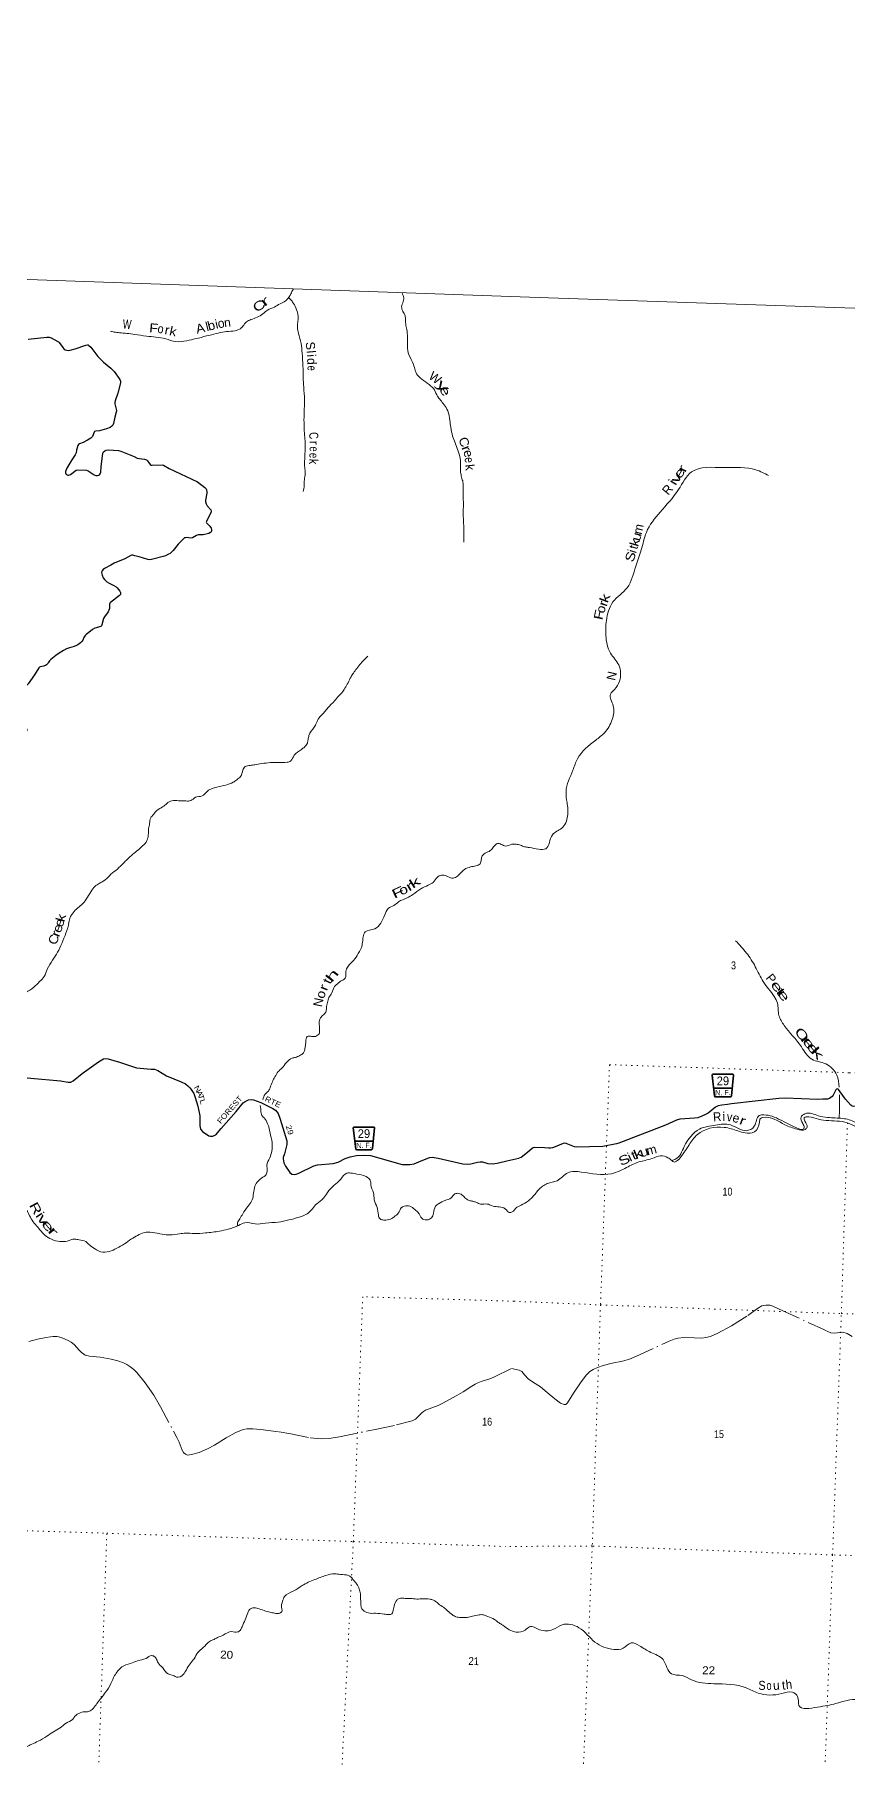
# Model space of a CAD drawing. Header units: feet. Extents: x -932108 to -739700, y 12311 to 202656.
# Drawn here: x -781886 to -763890, y 164492 to 202656 of the extents above; entities that cross this region are included whole.
import ezdxf
from ezdxf.enums import TextEntityAlignment as Align

# ---------------------------------------------------------------- set-up
doc = ezdxf.new("R2010")
doc.units = ezdxf.units.FT
doc.header["$LTSCALE"] = 80
doc.linetypes.add('DOT_DASHED', pattern=[7.7, 5, -1.2, 0.3, -1.2])
doc.linetypes.add('DOTTED', pattern=[1.5, 0.3, -1.2])
for name, color, linetype, lineweight in [('29', 7, 'Continuous', 25), ('30', 7, 'Continuous', 35), ('39', 7, 'Continuous', 13), ('4', 7, 'Continuous', 13), ('44', 7, 'DOT_DASHED', 13), ('7', 7, 'DOTTED', 13)]:
    doc.layers.add(name, color=color, linetype=linetype, lineweight=lineweight)
doc.layers.add('41', color=7, linetype='Continuous')

msp = doc.modelspace()

# ---------------------------------------------------------------- linework, layer by layer
at = {"layer": '29'}
msp.add_line((-780201.43, 190492.74), (-780129.57, 190458.73), dxfattribs=at)
for points in [[(-782023.39, 195910.9), (-781613.74, 195956.87), (-781563.86, 195957.69), (-781516.59, 195941.75), (-781368.72, 195861.83), (-781357.92, 195853.19), (-781338.43, 195834.13), (-781260.8, 195726.78), (-781239.19, 195697.65), (-781228.39, 195686.85), (-781204.65, 195673.89), (-781169.07, 195666.89), (-781139.88, 195663.09), (-781096.71, 195665.25), (-780985.25, 195695.21), (-780748.94, 195777.38), (-780714.6, 195784.06), (-780695.17, 195781.9), (-780684.37, 195773.26), (-780642.5, 195732.88), (-780480.69, 195529.92), (-780359.94, 195398.75), (-780197.03, 195267.81), (-780125.25, 195196.48), (-779995.15, 195017.13), (-779983.85, 194982.63), (-779983.85, 194941.58), (-780044.22, 194716.92), (-780098.27, 194548.42), (-780106.9, 194511.7), (-780104.55, 194481.24), (-780072.87, 194331.78), (-780075.61, 194291.36), (-780109.38, 194183.17), (-780136.06, 194045.09), (-780149.01, 194010.53), (-780172.25, 193981.63), (-780211.61, 193958.69), (-780294.93, 193928.72), (-780445.3, 193884.99), (-780524.64, 193874.44), (-780554.87, 193863.64), (-780567.2, 193850.06), (-780605.31, 193757.58), (-780616.4, 193740.5), (-780642.3, 193721.06), (-780715.34, 193672.11), (-780810.56, 193625.73)], [(-780810.56, 193625.73), (-780890.57, 193595.76), (-780912.11, 193576.27), (-780927.27, 193554.72), (-780955.51, 193453.98), (-780966.12, 193392.7), (-780983.94, 193353.08), (-781060.96, 193242.21), (-781173.22, 193058.76), (-781202.52, 192977.94), (-781200.36, 192949.86), (-781192.67, 192933.46), (-781174.45, 192915.3), (-781146.39, 192902.34), (-781122.64, 192902.34), (-781091.12, 192915.19), (-780960.73, 193012.51), (-780926.06, 193020.37), (-780734.06, 193008.19), (-780696.4, 192994.72), (-780567.74, 192907.25), (-780531.13, 192893.69), (-780492.27, 192893.69), (-780465.29, 192898.02), (-780449.09, 192908.82), (-780432.16, 192933.59), (-780421.03, 192967.14), (-780407.67, 193082.7), (-780372.37, 193389.49), (-780356.27, 193414.31), (-780332.52, 193435.91), (-780297.98, 193451.03), (-780251, 193458.47), (-780028.76, 193447.15), (-779972, 193431.59), (-779679.23, 193316.39), (-779610.41, 193280.37), (-779568.96, 193267.72), (-779450.65, 193252.29), (-779407.75, 193236.94), (-779383.73, 193217.73), (-779325.68, 193139.42), (-779301.7, 193124.84), (-779280.11, 193122.68), (-779061.37, 193126.33), (-779031.85, 193118.36), (-778902.23, 193047.59), (-778281.02, 192749.3), (-778115.43, 192627.98), (-778089.53, 192597.74), (-778077.77, 192576.63), (-778070.1, 192530.77), (-778072.26, 192498.37), (-778102.48, 192347.16), (-778101.25, 192311.38), (-778087.37, 192265.07), (-778060.89, 192223.61), (-777982.65, 192130.25), (-777971.87, 192103.05), (-777974.03, 192079.29), (-778011.77, 192013.37), (-778081.97, 191874.07), (-778084.13, 191858.94), (-778079.27, 191844.05), (-778002, 191774.75), (-777976.19, 191729.33), (-777967.56, 191694.77), (-777967.56, 191658.04), (-777981.99, 191633.78), (-777989.14, 191627.8), (-778023.69, 191612.68), (-778152.74, 191582.89), (-778266.56, 191575.96), (-778300, 191565.05), (-778391.77, 191513.31), (-778422.93, 191506.15), (-778516.98, 191517.63), (-778544.94, 191515.27), (-778566.63, 191511.15), (-778579.58, 191500.35), (-778703.63, 191371.79), (-778819.21, 191230.32), (-778855.77, 191194.01), (-778883.98, 191169.84), (-778916.36, 191148.24), (-778989.76, 191115.83), (-779038.35, 191101.57), (-779299.55, 191033.75), (-779340.57, 191029.43), (-779374.38, 191033.59), (-779572.6, 191089.95), (-779662.23, 191115.84), (-779711.88, 191126.64), (-779731.31, 191126.64), (-779755.93, 191119.66), (-779887.31, 191051.1), (-780122.39, 190950.86), (-780199.16, 190907.61)], [(-780199.16, 190907.61), (-780339.02, 190835.01), (-780367.12, 190812.99), (-780392.99, 190774.52), (-780401.63, 190744.28), (-780390.58, 190687.87), (-780369.25, 190629.79), (-780339.02, 190588.74), (-780284.62, 190539.3), (-780235.4, 190508.82), (-780201.43, 190492.74)], [(-780129.57, 190458.73), (-780081.05, 190426.73), (-780055.14, 190405.13), (-779994.45, 190334.96), (-779979.58, 190303.6), (-779979.58, 190279.83), (-779981.74, 190260.39), (-780004.86, 190233.3), (-780135.7, 190130.69), (-780206.26, 190083.25), (-780221.37, 190065.97), (-780225.62, 190046.39), (-780227.85, 189947.16), (-780241.58, 189908.94), (-780256.99, 189878.03), (-780339.03, 189765.7), (-780355.75, 189727.56), (-780393, 189586.4), (-780403.79, 189566.96), (-780417.42, 189553.99), (-780550.59, 189512.95), (-780598.87, 189487.53), (-780681.67, 189420.88)], [(-780681.67, 189420.88), (-780742.72, 189376.86), (-780765.39, 189350.94), (-780793.46, 189309.89), (-780817.21, 189251.56), (-780837.71, 189221.32), (-780866.61, 189188.49), (-780924.06, 189147.88), (-780957.53, 189128.43), (-781010.52, 189108.45), (-781112.96, 189080.91), (-781175.35, 189055.31), (-781244.65, 189020.42), (-781337.9, 188962.03), (-781413.34, 188907.16)], [(-781413.34, 188907.16), (-781523.14, 188821.68), (-781553.36, 188789.28), (-781580.35, 188746.07), (-781594.38, 188730.95), (-781619.21, 188705.03), (-781645.11, 188689.91), (-781687.58, 188670.43), (-781757.37, 188655.34), (-781772.48, 188648.86), (-781789.45, 188634.66), (-781888.49, 188478.68), (-782027.3, 188284.32), (-782123.29, 188190.9), (-782147.33, 188153.23), (-782164.31, 188098.01), (-782188.05, 187959.75), (-782190.21, 187918.71), (-782180.91, 187886.4), (-782134.16, 187714.29), (-782122.22, 187646.52), (-782115.74, 187452.1), (-782107.37, 187404.9), (-782045.31, 187245.67)], [(-782622.13, 179611.58), (-781310.94, 179492.53), (-781139.49, 179462.65), (-781081.38, 179464.89), (-781031.55, 179492.9), (-780828.39, 179654.46), (-780468.16, 179911.59), (-780362.31, 179976.79), (-780314.82, 179985.43), (-780256.4, 179982.78), (-780002.78, 179908.09), (-779627.12, 179778.23), (-779301.07, 179754.55), (-779233.25, 179747.8), (-779158.06, 179720.53), (-778964.51, 179602.31), (-778639.02, 179472.56), (-778542.42, 179423.77), (-778489.73, 179381.7), (-778450.07, 179340.53), (-778418.49, 179301.77), (-778389.15, 179259.59), (-778362.36, 179211.04), (-778328.93, 179125.26), (-778268.25, 178935.55), (-778228.17, 178716.68), (-778229.72, 178494.55), (-778212.12, 178421.42), (-778168.88, 178369.89), (-778030.78, 178278.84), (-778000.56, 178270.2), (-777936.5, 178268.06), (-777905.57, 178283.16), (-777875.35, 178300.45), (-777756.74, 178434.68), (-777425.3, 178815.13), (-777266.56, 179004.68), (-777221.27, 179032.77), (-777145.66, 179073.81), (-777089.53, 179082.45), (-777039.02, 179071.17), (-776875.1, 179010.25), (-776608.12, 178883.71), (-776553.33, 178840.61), (-776495.86, 178767.05), (-776447.35, 178646), (-776297.25, 178166.51), (-776299.15, 178081.29), (-776352.17, 177875.33), (-776379.28, 177799.27), (-776378.95, 177766.36), (-776366.33, 177678.3), (-776327.76, 177604.07), (-776235.56, 177462.08), (-776189.31, 177427.71), (-776133.18, 177423.39), (-776094.32, 177427.71), (-776033.52, 177447.6), (-775701.41, 177609.17), (-775620.21, 177632.45), (-775277.72, 177664.13), (-775166.03, 177695.58), (-775008.16, 177772.93), (-774898.33, 177812.23), (-774758.52, 177838.53), (-774613.37, 177851.11), (-774451.55, 177837.66), (-773747.68, 177643.74), (-773674.28, 177639.42), (-773577.22, 177638.85), (-773479.98, 177656.7), (-773382.09, 177696.73), (-773141.09, 177794.72), (-773074.12, 177803.59), (-772949.06, 177780.66), (-772407.05, 177652.37), (-772312.59, 177649.87)], [(-764436.75, 179085.98), (-764545.43, 179081.19), (-765271.03, 179109.49), (-765410.12, 179103.25), (-766454.37, 178981.06), (-766544.89, 178968.89)], [(-763932.99, 179090.39), (-763957.85, 179118.15), (-764088.23, 179300.46), (-764099.85, 179308.23), (-764120.36, 179312.55), (-764134.4, 179306.07), (-764146.81, 179290.35), (-764211.03, 179172.38), (-764229.39, 179144.05), (-764258.52, 179122.45), (-764289.83, 179105.17), (-764336.29, 179090.41), (-764436.75, 179085.98)], [(-760627.23, 178917.96), (-761819.03, 179096.53), (-761883.73, 179114.88), (-762132.06, 179204.54), (-762215.25, 179227.68), (-762713.99, 179323.89), (-762751.65, 179325.52), (-762792.67, 179321.2), (-763049.57, 179265.03), (-763126.27, 179245.23), (-763185.58, 179221.82), (-763591.31, 178972.2), (-763660.53, 178943.15), (-763708.02, 178930.19), (-763759.83, 178925.87), (-763783.58, 178930.19), (-763797.24, 178938.86), (-763820.28, 178956.11), (-763932.99, 179090.39)], [(-767274.24, 178665.52), (-767604.27, 178644.22), (-767673.85, 178625.59), (-767917.95, 178512.33), (-768954.05, 178113.61), (-769003.7, 178098.48), (-769079.26, 178081.2), (-769233.61, 178050.96), (-769305.25, 178043.13), (-769899.61, 178022.88), (-769934.2, 178029.53), (-770120.9, 178109.29), (-770144.32, 178110.37), (-770184.58, 178104.97), (-770359.9, 178029.33), (-770422.06, 178009.91), (-770464.16, 178001.28), (-770508.41, 178001.27), (-770593.58, 178006.9), (-770828.19, 178016.52), (-770850.59, 178007.76), (-770871.1, 177996.95), (-770966.09, 177916.95), (-771082.67, 177819.81), (-771116.13, 177798.21), (-771164.88, 177782.9)], [(-766544.89, 178968.89), (-766670.21, 178952.05), (-766749.85, 178936.67), (-766810.29, 178906.58), (-766977.35, 178775.94), (-767034.82, 178746.57), (-767112.54, 178712), (-767203.21, 178677.44), (-767274.24, 178665.52)], [(-772312.59, 177649.87), (-772225.71, 177656.69), (-772078.91, 177695.58), (-772023.32, 177703.8), (-771970.96, 177699.9), (-771854.62, 177660.7), (-771750.76, 177656.69), (-771643.36, 177673.86), (-771428.46, 177724.9), (-771164.88, 177782.9)]]:
    msp.add_lwpolyline(points, dxfattribs=at)
at = {"layer": '30'}
for p, q in [((-766847.09, 179327.24), (-766442.02, 179327.24)), ((-774792.28, 178159.35), (-774387.21, 178159.35))]:
    msp.add_line(p, q, dxfattribs=at)
for points in [[(-766801.24, 179136.69), (-766820.22, 179138.8), (-766831.46, 179158.49), (-766886.99, 179619.15), (-766881.37, 179630.4), (-766867.31, 179638.84), (-766425.91, 179637.43), (-766418.88, 179633.21), (-766411.85, 179617.74), (-766458.95, 179164.12), (-766468.09, 179145.13), (-766478.62, 179135.98)], [(-774746.43, 177968.8), (-774765.41, 177970.91), (-774776.65, 177990.6), (-774832.18, 178451.26), (-774826.56, 178462.51), (-774812.5, 178470.95), (-774371.1, 178469.54), (-774364.07, 178465.32), (-774357.04, 178449.85), (-774404.14, 177996.23), (-774413.28, 177977.24), (-774423.81, 177968.09)]]:
    msp.add_lwpolyline(points, close=True, dxfattribs=at)
at = {"layer": '39'}
for points in [[(-780203.13, 196088.32), (-780124.99, 196069.49), (-780004.34, 196053.32), (-779841.18, 196039.78), (-779668.21, 196017.81), (-779409.03, 195976.75), (-779203.64, 195957.76), (-778980.78, 195917.9), (-778762.64, 195857.92), (-778515.59, 195876.09), (-778314.06, 195922.13), (-778077.75, 195981.21), (-777863.83, 196034.95), (-777682.75, 196073.56), (-777492.27, 196091.57), (-777349.59, 196129.43), (-777272.53, 196197.86), (-777196.6, 196292.69), (-777093.87, 196344.04), (-776958.85, 196394.32), (-776831.08, 196469.18), (-776725.15, 196554.91), (-776575.46, 196620.93), (-776449.71, 196695.85), (-776332.44, 196758.89), (-776256.99, 196839.54), (-776209.99, 196915.06), (-776163.69, 197010.31), (-776152.79, 197021.89)], [(-772384.67, 191417.11), (-772382.32, 191605.67), (-772388.55, 191839.13), (-772396.02, 192036.12), (-772392.44, 192261.14), (-772396.28, 192445.84), (-772396.5, 192618.25), (-772402.33, 192744.2), (-772432.85, 192856.76), (-772453.36, 192966.97), (-772457.96, 193129.39), (-772461.29, 193269.45), (-772517.73, 193451.84), (-772576.87, 193614.04), (-772630.37, 193763.88), (-772672.14, 193962.01), (-772691.41, 194108.69), (-772738.54, 194327.28), (-772820.91, 194459.82), (-772898.32, 194559.75), (-772966.05, 194647.19), (-773032.01, 194787.3), (-773151.17, 194906.87), (-773312.71, 195027.85), (-773429.92, 195145.33), (-773461.75, 195219.4), (-773495.69, 195350.34), (-773597.51, 195564.66), (-773629.46, 195754.36), (-773632.18, 195912.65), (-773640.26, 196091.41), (-773664.46, 196211.88), (-773675.73, 196356.26), (-773690.66, 196452.09), (-773743.93, 196549.19), (-773756.36, 196659.13), (-773716.06, 196775.43), (-773726.62, 196881.25), (-773746.42, 196933.16), (-773747.26, 196937.92)], [(-775936.08, 192539.07), (-775917.63, 192666.24), (-775913.17, 192797.93), (-775894.38, 192935.23), (-775904.04, 193067.39), (-775907.51, 193203.4), (-775895.86, 193428.15), (-775896.17, 193657.36), (-775910.45, 193832.26), (-775920.58, 194069.91), (-775917.06, 194292.9), (-775909.54, 194574.58), (-775926.57, 194846.94), (-775939.33, 195066.42), (-775943.06, 195313.99), (-775961.7, 195598.57), (-775984.62, 195816.36), (-776041.71, 196039.34), (-776063.4, 196173.92), (-776047.17, 196414.75), (-776103.33, 196605.24), (-776171.71, 196733.27), (-776220.23, 196791.67), (-776263.08, 196830.87)], [(-765635.9, 192890.6), (-765915.97, 193018.83), (-766620.55, 193067.72), (-767344.32, 192971.89), (-767628.34, 192584.06), (-768039.47, 192081.55), (-768341.72, 191633.78), (-768456.29, 191244.06), (-768577.93, 190882.85), (-768766.08, 190408.88), (-769083.9, 190092.9), (-769227.46, 189681.98), (-769239.13, 189349.23), (-769133.8, 188957.88), (-768955.2, 188699.23), (-768937.56, 188339.21), (-769046.79, 188159.29), (-769135.26, 188053.35), (-769075.72, 187794.84), (-769096.4, 187492.7), (-769270.13, 187199.94), (-769463.58, 187035.08), (-769867.5, 186623.18), (-769969.2, 186370.31), (-770121.07, 185895.07), (-770099.18, 185656.05), (-770085.75, 185348.67), (-770216.02, 185086.7), (-770423.01, 184938.47), (-770571.1, 184628.67), (-770727.85, 184621.66), (-770927.48, 184657.9)], [(-774510.37, 188891.52), (-774577.27, 188824.78), (-774663.15, 188734.34), (-774753.83, 188621.74), (-774826, 188518.66), (-774879.18, 188439.3), (-774946.4, 188303.61), (-775015.15, 188182.17), (-775083.08, 188085.04), (-775179.39, 187984.79), (-775267.91, 187876.18), (-775351.43, 187795.79), (-775502.88, 187618.28), (-775586.81, 187525.74), (-775645.06, 187416.12), (-775696.71, 187322.5), (-775809.96, 187139.66), (-775829.4, 187042.95), (-775846.06, 186968.46), (-775911.63, 186881.39), (-775976.03, 186828.77), (-776137.94, 186700.28), (-776214.83, 186577.08), (-776292.67, 186545.18), (-776506.89, 186542.16), (-776660.57, 186537.12), (-776861.28, 186515.39), (-777007.51, 186491.85), (-777115.14, 186475.15), (-777225.12, 186448.37), (-777272.12, 186372.86), (-777325.41, 186230.62), (-777410.68, 186158.41), (-777489.34, 186102.2), (-777653.02, 186040.71), (-777848.5, 185994.46), (-777954.58, 185963.51), (-778057.53, 185906.08), (-778178.32, 185798.53), (-778324.76, 185768.92), (-778426.24, 185695.21), (-778539.57, 185688.84), (-778698.96, 185694.13), (-778844.44, 185692.88), (-778959.63, 185631.8), (-779049, 185557.69), (-779174.82, 185480.74), (-779250.54, 185391.98), (-779313.68, 185317.01), (-779338.18, 185190.04), (-779360.12, 185079.21), (-779367.01, 184935.43), (-779397.49, 184810.69), (-779492.34, 184694.17), (-779746.18, 184475.44), (-779917.39, 184310.75), (-780051.06, 184181.32), (-780194.39, 184064.39), (-780321.73, 183942.86), (-780451.65, 183864.02), (-780546.87, 183796.19), (-780637.68, 183679.54), (-780740.22, 183514.6), (-780845.5, 183388.29), (-780955.66, 183296.62), (-781054.47, 183182.26), (-781097.16, 183114.71), (-781123.2, 183002), (-781282.38, 182536.72), (-781373.84, 182340.99), (-781486.89, 182164.23), (-781602.78, 181963.22), (-781672.76, 181805.31), (-781773.66, 181688.99), (-781903.15, 181563.48), (-782074.67, 181449.51), (-782230.89, 181369.51), (-782544.12, 181246.05), (-782708.93, 181210.96), (-782950.54, 181174.36), (-783089.04, 181140.43), (-783117.77, 181127.18), (-783245.61, 181050.3), (-783363.19, 181037.98), (-783523.47, 181016.93), (-783687.01, 180959.49), (-783839.23, 180938.18), (-784074.95, 180956.15), (-784269.57, 180995.07), (-784283.9, 180995.79)], [(-770927.48, 184657.9), (-770955.24, 184660.09), (-771037.55, 184674.99), (-771131.35, 184708.53), (-771223.54, 184729.85), (-771320.53, 184729.01), (-771459.17, 184691.02), (-771554.92, 184726.66), (-771638.98, 184749.73), (-771722.43, 184671.37), (-771797.95, 184588.69), (-771910.98, 184531.6), (-771977.6, 184472.96), (-771996.7, 184386.38), (-772021.91, 184297.98), (-772114.28, 184254.39), (-772232.34, 184227.89), (-772367.56, 184171.53), (-772457.14, 184091.35), (-772544.76, 184009.07), (-772648.69, 183982.1), (-772772.28, 184030.83), (-772876.78, 184046.47), (-772969.36, 183996.81), (-773061.98, 183886.3), (-773169.1, 183824.95), (-773337.57, 183741.3), (-773511.38, 183619.3), (-773637.2, 183542.34), (-773828, 183455.38), (-773929.68, 183375.6), (-774057.18, 183308.84), (-774132.67, 183167.34), (-774221.64, 182985.73), (-774353.14, 182860.28), (-774567.67, 182788.31), (-774613.62, 182684.36), (-774619.64, 182625.74), (-774636.14, 182496.48), (-774721.28, 182308.65), (-774821.19, 182161.88), (-774953.25, 182020.23), (-774993.13, 181916.08), (-774994.96, 181802.56), (-775039.6, 181737.11), (-775082.79, 181714.2), (-775188.44, 181636.58), (-775244.77, 181583.69), (-775304.25, 181437.6), (-775368.28, 181336.28), (-775400.24, 181227.82), (-775424.53, 181106.93), (-775439.87, 181012.11), (-775492.23, 180957.06), (-775557.25, 180886.2), (-775585.37, 180771.52), (-775582.44, 180738.97), (-775578.28, 180623.22), (-775576.44, 180558.25), (-775641.46, 180487.4), (-775750.96, 180474.81), (-775849.96, 180474.04), (-775871.86, 180424.06), (-775886.13, 180300.81), (-775899.44, 180205.92), (-775935.02, 180109.75), (-776013.68, 180053.54), (-776110.09, 180010.09), (-776185.3, 179996.36), (-776307.7, 179901.04), (-776413.11, 179770.68), (-776490.38, 179696.17), (-776562.89, 179582.96), (-776621.21, 179471.32), (-776672.15, 179339.14), (-776708.33, 179267.97), (-776780.69, 179195.58), (-776834.47, 179072.11)], [(-766366.33, 182595.67), (-766125.68, 182322.74), (-765930.5, 182019.1), (-765756.39, 181689.95), (-765515.63, 181362.5), (-765442.19, 181212.54), (-765407.4, 180938.73), (-765291.95, 180720.67), (-764909.15, 180242.87), (-764678.57, 179970.3), (-764373.32, 179870.78), (-764127.78, 179621.91), (-764072.23, 179353.99)], [(-754647.44, 180424.95), (-754833.26, 180247.71), (-754962.61, 180127.05), (-755081.06, 180086.77), (-755363.83, 180021.96), (-755778.18, 179830.5), (-755941.33, 179781.69), (-756016.75, 179875.19), (-756041.64, 179970.96), (-756207.83, 180180.71), (-756275.9, 180253.76), (-756433.71, 180299.67), (-756669.77, 180243.31), (-756801.24, 180062.15), (-756941.9, 179849.01), (-757178.17, 179671.52), (-757248.71, 179673.98), (-757290.76, 179798.62), (-757322.44, 179930.97), (-757390.54, 179945.47), (-757507.97, 179876.89), (-757629.64, 179802.4), (-757665.92, 179688.58), (-757800.36, 179422.72), (-758032.57, 179303.64), (-758322.06, 179162.34), (-758738.53, 178795.29), (-758881.66, 178741.75), (-759303.94, 178862.1), (-759469.3, 178866.63), (-759635.32, 178772.15), (-759989.44, 178629.07), (-760089.62, 178592.19), (-760243.22, 178470.36), (-760505.27, 178305.89), (-760633.03, 178288.15), (-760942.39, 178385.79), (-761449.76, 178591.33), (-761530.13, 178658.75), (-761732.28, 178706.21), (-762323.1, 178833.89), (-762814.6, 178859.17), (-762982.24, 178739.85), (-763118.84, 178585.11), (-763283.44, 178437.42), (-763432.76, 178380.05), (-763676.25, 178457.22), (-763894.49, 178563.79), (-764364.84, 178616.6), (-764585.41, 178656.62), (-764806.13, 178692.61), (-764847.07, 178675.87), (-764833.64, 178598.67), (-764783.6, 178471.74), (-764823.88, 178416.61), (-765005.35, 178420.94), (-765274.32, 178519.2), (-765766.99, 178683.83), (-765818.22, 178661.39), (-765839.26, 178579.34), (-765951.71, 178365.21), (-766154.54, 178341), (-766314.29, 178383.96), (-766620.25, 178463.31), (-767211.04, 178304.28), (-767398.7, 178074.61), (-767569.13, 177818.09), (-767675.67, 177714.8), (-767736.84, 177696.75), (-767780.41, 177730.83)], [(-767779.36, 177730.01), (-767688.08, 177763.69), (-767504.99, 178035.93), (-767166.49, 178423.87), (-766810.17, 178514.38), (-766477.12, 178516.86), (-766128.44, 178389.57), (-765953.44, 178488.44), (-765842.3, 178722.81), (-765738.81, 178739.38), (-765361.63, 178619.17), (-764848.45, 178463.91), (-764879.75, 178549.81), (-764919.28, 178688.49), (-764831.87, 178764.18), (-764534.78, 178719.46), (-764330.26, 178682.02), (-763994.02, 178660.16), (-763722.46, 178577.97), (-763438.7, 178440.83), (-763295.5, 178496.4), (-762950.84, 178829.61), (-762804.63, 178913.33), (-762464.15, 178897.38), (-761624.12, 178740.79), (-761463.9, 178648.36), (-761144.39, 178498.93), (-760655.8, 178329.33), (-760540.14, 178347.49), (-760360.19, 178472.44), (-760225.86, 178562.64), (-760080.21, 178630.23), (-759906.47, 178694.4), (-759627.43, 178824.38), (-759422.56, 178912.11), (-759045.7, 178840.37), (-758823.11, 178800.27), (-758619.65, 178962.76), (-758350.66, 179209.78), (-757955.91, 179418.07), (-757818.29, 179544.5), (-757687.74, 179814.53), (-757635.02, 179879.32), (-757344.08, 180004.42), (-757286.33, 179982.21), (-757276.19, 179868.78), (-757226.08, 179743.86), (-757132.1, 179776.92), (-756976.05, 179910.78), (-756740.87, 180229.65), (-756547.67, 180329.9), (-756275.29, 180328.45), (-756152.63, 180200.99), (-755965.97, 179942.07), (-755916.33, 179861.58), (-755771.95, 179892.88), (-755570.55, 179996.88), (-755131.98, 180130.95), (-754978.55, 180190.2), (-754817.63, 180348.12), (-754731.14, 180397.59), (-754647.83, 180424.58)], [(-764066.38, 179186.26), (-764066.3, 178900.94), (-764074.39, 178669.46)], [(-776888.17, 178944.05), (-776873.74, 178814.43), (-776863.9, 178747.17), (-776803.75, 178674.18), (-776725.35, 178543.8), (-776671.48, 178345.27), (-776628.45, 178124.78), (-776634.77, 177938.39), (-776680.34, 177785.75), (-776740.31, 177625.48), (-776738.26, 177566.6), (-776755.24, 177423.15), (-776863.11, 177339.52)], [(-771201.25, 176698.77), (-771215.18, 176689.47), (-771267.68, 176630.37), (-771309.34, 176593.21), (-771380.51, 176579.35), (-771441.27, 176634.11), (-771500.36, 176678.66), (-771632.7, 176707.4), (-771767.27, 176730.12), (-771863.02, 176765.75), (-772014.55, 176764.7), (-772098.19, 176799.93), (-772164.09, 176822.4), (-772242.3, 176839.2), (-772315.99, 176870.04), (-772398.26, 176945.79), (-772499.37, 177001.89), (-772578.61, 176988.29), (-772666.37, 176901.97), (-772799.58, 176845.54), (-772941.48, 176771.15), (-773007.9, 176718.59), (-773057.64, 176562.04), (-773099.47, 176459.99), (-773204.02, 176414.78), (-773266.43, 176420.91), (-773350.45, 176504.83), (-773382.69, 176566.75), (-773468.93, 176644.66), (-773577.49, 176719.26), (-773700.78, 176717.27), (-773743.63, 176704.49), (-773816.07, 176593.32), (-773899.94, 176502.8), (-774005.31, 176433.28), (-774151.47, 176411.77), (-774237.48, 176436.94), (-774274.95, 176523.37), (-774303.69, 176688.62), (-774364.51, 176861.01), (-774383.5, 177015.79), (-774442.23, 177190.15), (-774447.76, 177265.38), (-774511.39, 177354.71), (-774650.91, 177410.05), (-774849.63, 177447.07), (-774972.71, 177451.16), (-775106.44, 177319.71), (-775250.53, 177180.49), (-775401.43, 177019.18), (-775490.57, 176892.33), (-775638.08, 176771.48), (-775734.73, 176661.1), (-775853.72, 176547.42), (-776029.92, 176474.16), (-776256.21, 176412.72), (-776492.11, 176365.79), (-776771.65, 176342.62), (-777004.5, 176326.02), (-777231.88, 176351.83), (-777367.24, 176291.42), (-777600.35, 176207.89), (-777791.65, 176165.56), (-778100.05, 176125.1), (-778350.93, 176113.15), (-778538.44, 176123.43), (-778676.39, 176105.71), (-778893.31, 176082.49), (-779056.4, 176098.05), (-779279.26, 176137.9), (-779455.07, 176135.63), (-779602.75, 176069.54), (-779740.68, 175992.99), (-779893.9, 175882.47), (-780066.81, 175786.8), (-780228.75, 175717.13), (-780422.85, 175711.41), (-780538.03, 175770), (-780668.24, 175861.54), (-780752.67, 175933.31), (-780898.79, 175972.64), (-780997.17, 175990.11), (-781162.25, 175946.91), (-781322.2, 175936), (-781512.43, 175984.91), (-781648.84, 176072.6), (-781812.49, 176250.44), (-781917.39, 176373.59), (-781995.65, 176508.03), (-782092.44, 176691.76), (-782182.81, 176826.6)], [(-771202.54, 176697.91), (-770884.77, 176894.25), (-770728.91, 177080.61), (-770536.44, 177217.23), (-770316.22, 177282.22), (-770082.11, 177455.75), (-769782.82, 177473.54), (-769114.1, 177438.03), (-768780.41, 177573.75), (-768509.7, 177697.54), (-768220.53, 177772.23), (-768026.65, 177834.09), (-767864.67, 177792.08), (-767780.05, 177730.57)], [(-776863.11, 177339.52), (-776957.13, 177247.31), (-777017.81, 177125.6), (-777043.41, 176966.22), (-777080.43, 176827.5), (-777167.2, 176710.71), (-777275.6, 176552.05), (-777344.14, 176436.69), (-777391.62, 176346.99), (-777395.01, 176306.54), (-777401.35, 176278.37)], [(-780503.06, 165712.63), (-780684.85, 165534.09), (-780806.45, 165521.91), (-780871.64, 165505.82), (-780999.82, 165418.8), (-781044.39, 165355.38), (-781182.45, 165274.78), (-781319.33, 165169.8), (-781465.67, 165083.38), (-781610.41, 164984.75), (-781803.98, 164875.57), (-781943.65, 164807.19), (-782019.47, 164775.23), (-782146.83, 164712.52), (-782263.69, 164661.64), (-782379.45, 164643.18), (-782576.29, 164676.08), (-782704.39, 164710.76), (-782722.35, 164717.44), (-782802.97, 164841.82), (-782881.21, 164917.43), (-783039.5, 164955.14), (-783215.41, 165009.66), (-783287.39, 165091.16), (-783298.76, 165172.67), (-783278.37, 165297.74), (-783269.84, 165370.48), (-783309.88, 165440.77), (-783459.38, 165559.32), (-783628.37, 165698.8), (-783733.59, 165753), (-783918.84, 165710.47), (-784118.12, 165611.62), (-784340.42, 165489.2), (-784421.34, 165485.8), (-784470.54, 165523.94), (-784506.68, 165590.05), (-784549.08, 165650.28), (-784636.92, 165740.41), (-784738.68, 165837.09), (-784780.77, 165966.27), (-784729.42, 166110.6), (-784660.9, 166284.79), (-784647.17, 166391.83), (-784674.35, 166484), (-784764.18, 166515.38), (-784873.93, 166435.87), (-784988.84, 166382.89), (-785185.38, 166365.08), (-785387.79, 166412.37), (-785569.68, 166469.12), (-785662.45, 166533.05), (-785824.29, 166704.75), (-785935.34, 166884.89), (-786057.31, 167041.07), (-786207.93, 167186.02), (-786334.14, 167336.25), (-786475.91, 167444.4), (-786522.14, 167510.84), (-786545.21, 167604.91), (-786558.12, 167700.67), (-786529.22, 167778.81), (-786501.2, 167830.61), (-786451.43, 167928.35), (-786391.33, 168092.67), (-786347.27, 168200.73), (-786296.98, 168373.49), (-786265.6, 168524.57), (-786233.88, 168685.78), (-786223.6, 168870.01), (-786207.03, 169001.3), (-786199.18, 169173.44), (-786227.64, 169346.79), (-786315.68, 169550.52), (-786374.34, 169726.9), (-786434.31, 169864.78), (-786526.14, 170015.9), (-786597.16, 170125.76), (-786625.53, 170242.31), (-786653.35, 170375.07), (-786706.96, 170462.04), (-786817.2, 170546.83), (-786945.85, 170565.3), (-787225.05, 170552.27), (-787424.08, 170520.34), (-787470.93, 170568.55), (-787515.23, 170691.72), (-787553.69, 170808.6), (-787666.17, 171065.88), (-787715.47, 171160.81), (-787804.84, 171384.86)], [(-771519.61, 167444.82), (-771223.4, 167287.86), (-771026.3, 167336.58), (-770928.95, 167407.88), (-770705.2, 167343.52), (-770412.45, 167347.41), (-770209.03, 167451.34), (-769833.9, 167387.74), (-769479.85, 167068.44), (-769057.73, 166906.28), (-768854.97, 166933.51), (-768679.34, 167050.53), (-768497.84, 166989.66), (-768244.74, 166841.49), (-767973.92, 166680.57), (-767785.14, 166367.06), (-767544.41, 166326.33), (-767341.87, 166232.42), (-766848.4, 166148.52), (-766135.3, 166054.92), (-765866.96, 165938.52), (-765346.6, 165930.41), (-765109.52, 165958.46), (-764995.8, 165863.62), (-764966.31, 165668.75), (-764552.04, 165628), (-764145.62, 165708.68), (-763656.42, 165790.5), (-763431.64, 165697.83), (-762992.01, 165631.97), (-762625.23, 165790.77), (-762290.23, 166136.43), (-762099.14, 166291.28), (-761831.79, 166261.73), (-761518.64, 166214.43), (-761405.07, 166345.74), (-761196.34, 166370.74), (-760849.18, 166257.64), (-760701.87, 166315.07), (-760568.92, 166538.58), (-760459.13, 166619.55), (-760056.91, 166752.87), (-759811.97, 167004.77), (-759382.6, 167337.03), (-758789.4, 167794.81), (-758147.09, 168329.62), (-758008.3, 168546.87), (-757903.74, 168593.69), (-757754.7, 168527.9), (-757697.91, 168651.1), (-757583.98, 168792.49), (-757296.33, 168881.36), (-756953.98, 168746.22), (-756516.72, 168900.52), (-756292.86, 169011.82), (-756169, 169148.83), (-755798.6, 169410.47), (-755520.75, 169392.67), (-754831.73, 169360.48), (-754539.91, 169568.34), (-753834.59, 169828.36), (-753430.96, 169771.83), (-753116.15, 169599.29), (-752577.98, 169523.92), (-752064.17, 169617), (-751450.01, 169694.44), (-750762.76, 169957.11), (-750372.28, 169985.85), (-749649.64, 169819.23), (-749265.63, 169951.17), (-748748.89, 169955.3), (-748336.38, 169864.14), (-748025.96, 170026.92), (-747826.99, 170118.9), (-747486.58, 170100.93), (-747320.71, 170284.93), (-747271.2, 170430.59), (-746983.94, 170450.83), (-746796.64, 170325.14), (-746398.74, 170450.54), (-746198.54, 170520.26), (-745889.14, 170481.17), (-745685.96, 170635.59), (-745399.94, 170678.08), (-745098.04, 170770.49), (-744831.35, 171009.52), (-744352.8, 171075.56), (-744158.88, 171080.89), (-743928.44, 171264.64), (-743267.82, 171285.95), (-743148.27, 171415.03)], [(-771519.61, 167444.82), (-771548.09, 167459.69), (-771621.3, 167504.72), (-771705.86, 167572.43), (-771853.25, 167634.12), (-771946.91, 167671.71), (-772043.83, 167672.9), (-772194.44, 167639.37), (-772308.39, 167614.75), (-772453.87, 167613.5), (-772556.35, 167629.08), (-772633.74, 167670.18), (-772743.71, 167763.08), (-772836.07, 167839.17), (-772944.57, 167915.79), (-773009.37, 167970.68), (-773072.9, 168003.21), (-773139, 168019.6), (-773294.23, 168028.82), (-773423.77, 168020.95), (-773562.64, 168035.7), (-773679.81, 168035.54), (-773813.18, 168033.88), (-773866.87, 167999.16), (-773923.93, 167865.16), (-773952.4, 167740.35), (-773974.22, 167692.4), (-774041.35, 167678.4), (-774146, 167689.99), (-774335.32, 167706.42), (-774498.68, 167713.87), (-774611.83, 167772.4), (-774642.95, 167807.91), (-774659.42, 167917.98), (-774669.08, 168050.14), (-774677.13, 168170.08), (-774708.14, 168268.47), (-774771.08, 168378.06), (-774825.52, 168440.71), (-774875.92, 168503.23), (-774935.21, 168541.71), (-775114.1, 168567.94), (-775240.94, 168580.26), (-775434.06, 168544.08), (-775683.58, 168452.99), (-775960.76, 168320.21), (-776156.84, 168196.92), (-776350.68, 168079.63), (-776394.74, 167971.57), (-776417.64, 167832.38), (-776405.85, 167763.02), (-776452.02, 167711.82), (-776547.26, 167702.82), (-776643.43, 167726.29), (-776769.65, 167756.85), (-776913.41, 167806.25), (-777021.74, 167828.1), (-777126.15, 167786.95), (-777166.89, 167717.31), (-777224.64, 167563.05), (-777292.54, 167407.1), (-777335.64, 167327.4), (-777387.31, 167292.61), (-777520.34, 167301.09), (-777710.8, 167224.25), (-777837.95, 167167.63), (-777911.96, 167129.52), (-778014.63, 167080.19), (-778152.46, 166946.85), (-778267.14, 166841.13), (-778352.65, 166701.99), (-778439.22, 166591.28), (-778524.53, 166458.22), (-778594.82, 166351.03), (-778742.15, 166295.08), (-778807.7, 166327.68), (-778927.59, 166366.14), (-779048.36, 166497.93), (-779149.58, 166610.82), (-779194.77, 166707.65), (-779221.92, 166741.01), (-779289.63, 166769.62), (-779416.92, 166708.95), (-779604.61, 166654.33), (-779764.11, 166596.75), (-779950.46, 166521.81), (-780040.38, 166431.5), (-780112.55, 166328.43), (-780193.31, 166150.59), (-780310.87, 165959.78), (-780503.06, 165712.63)]]:
    msp.add_spline(points, degree=3, dxfattribs=at)
at = {"layer": '4'}
msp.add_lwpolyline([(-924530.42, 202655.58), (-893729.37, 201405.05), (-862926.63, 200196.88), (-832122.26, 199031.09), (-801316.3, 197907.67), (-770508.84, 196826.62), (-739699.92, 195787.95), (-745759.19, 12310.89), (-776820.49, 13358.06), (-807880.32, 14447.96), (-838938.61, 15580.59), (-869995.32, 16755.93)], dxfattribs=at)
at = {"layer": '44'}
for points in [[(-771326.98, 173123.43), (-771155.36, 173089.91), (-771101.75, 173062.18), (-771037.06, 172987.94), (-770954.74, 172886.03), (-770807.5, 172792.63), (-770687.89, 172716.07), (-770539.66, 172597.14), (-770370.28, 172450.97), (-770241.08, 172356.78), (-770164.8, 172326.18), (-770125.5, 172328.16), (-770085.12, 172367.14), (-769957.45, 172577.73), (-769803.43, 172808.1), (-769672.88, 172981.34), (-769590.44, 173061.27), (-769521.62, 173104.95), (-769420.5, 173151.09), (-769296.4, 173194.5), (-769102.58, 173241.14), (-768867.47, 173288.89), (-768715.72, 173332.64), (-768559.47, 173398.51), (-767835.12, 173729.25), (-767729.84, 173775.03), (-767649.45, 173796.51), (-767508.24, 173809.36), (-767281.37, 173800.84), (-767121.39, 173799.07), (-767028.18, 173808.78), (-766924.34, 173836.46), (-766756.88, 173907.91), (-766460.94, 174072.27), (-766093.81, 174298.34), (-765883.02, 174454.63), (-765786.81, 174510.49), (-765699.72, 174529.62), (-765609.78, 174525.11), (-765541.36, 174505.75), (-765321.78, 174404.33), (-764395.08, 173977.17), (-764257.54, 173916.62), (-764182.8, 173907.09), (-763992.47, 173928.55), (-763895.14, 173902.6), (-763790.45, 173834.26)], [(-782008.81, 173723.03), (-781823.2, 173773.71), (-781629.51, 173814.97), (-781532.95, 173829.34), (-781472.13, 173835.58), (-781431.67, 173835.66)], [(-781429.33, 173835.54), (-781388.77, 173831.33), (-781347.08, 173823.3), (-781258.77, 173796.32), (-781144.05, 173748.15), (-781074.87, 173710.83), (-781010.05, 173655.43), (-780900.21, 173530.5), (-780847.88, 173477.26), (-780796.56, 173439.11), (-780762.83, 173422.25), (-780730.79, 173411.84), (-780669.21, 173399.59), (-780431.9, 173374.2), (-780189.19, 173329.77), (-780039.65, 173293.46), (-779916.84, 173250.82), (-779840.1, 173212.43), (-779773.58, 173170), (-779689.23, 173102.74), (-779620.07, 173035.25), (-779434.25, 172806.87), (-779247.31, 172536.97), (-779097.26, 172280.32), (-778733.05, 171596.43), (-778681.5, 171497.39), (-778620.69, 171316.09), (-778588.99, 171269.21), (-778545.9, 171230.39), (-778496.96, 171210.29), (-778410.26, 171218.93), (-778240.24, 171267.25), (-778056.46, 171344.5), (-777903.34, 171428.82), (-777644.91, 171592.97), (-777425.85, 171712.17), (-777270.09, 171774.39), (-777183.79, 171786.83), (-777052.98, 171786.42), (-776879.38, 171773.97), (-776470.55, 171722.61), (-776214.78, 171675.98), (-775787.35, 171591.72), (-775543.47, 171570.28), (-775366.3, 171578.39), (-775138.28, 171612.11), (-774312.07, 171782.5), (-773873.12, 171876.08), (-773528.12, 171964.54), (-773451.34, 172002.62), (-773314.15, 172143.6), (-773276.97, 172174.42), (-773231.48, 172199.64), (-772954.23, 172309.76), (-772849.25, 172358.7), (-772551.22, 172523.23), (-772398.86, 172611.75), (-772209.25, 172732.55), (-772132.24, 172777.47), (-772072.94, 172806.78), (-772001.99, 172834.96), (-771783.98, 172906.22), (-771703.93, 172937.49), (-771324.29, 173124.6)]]:
    msp.add_lwpolyline(points, dxfattribs=at)
at = {"layer": '7'}
for points in [[(-757902.72, 179454.88), (-758547.05, 179479.14), (-763855.58, 179672.96), (-769158.63, 179850.43), (-769357.26, 174532.93), (-769540.4, 169196.71), (-769750.2, 163905.84), (-769923.97, 158549.1), (-770081.52, 153687)], [(-764727.73, 154043.26), (-764608.33, 158385.32), (-764407.76, 163700.74), (-764219.92, 168998.43), (-764026.49, 174340.35), (-763891.19, 178561.86)], [(-771272.98, 174614.4), (-774621.08, 174713.47), (-774828.9, 169294.73), (-775095.23, 163997.6), (-775214.13, 158699.63), (-775385.02, 153387.72), (-775427.91, 151048.57)], [(-771272.98, 174614.4), (-769357.26, 174532.93), (-764026.49, 174340.35), (-758716.82, 174178.79), (-753388.28, 173980.23)], [(-785538.93, 169642.36), (-780284.6, 169477.97), (-774828.9, 169294.73), (-771459.77, 169184.84)], [(-780823.53, 153493.29), (-780825.61, 153544.53), (-780660.51, 158919.07), (-780470.56, 164168.03), (-780284.6, 169477.97)], [(-753562.65, 168663.9), (-758883.91, 168839.99), (-764219.92, 168998.43), (-769540.4, 169196.71), (-771459.77, 169184.84)]]:
    msp.add_lwpolyline(points, dxfattribs=at)

# ---------------------------------------------------------------- texts
at = {"layer": '30'}
for s, height, rotation, width, p in [('N', 120, 300.967, 1.25, (-778326.79, 179284.26)), ('29', 194, 0.63, 0.95, (-766647.26, 179394.86)), ('A', 120, 296.147, 1.3, (-778280.21, 179186.86)), ('T', 120, 287.737, 1.2, (-778253.14, 179115.35)), ('L', 120, 287.737, 1.2, (-778218.71, 179012.07)), ('N. F.', 114.1, 0.63, 0.95, (-766647.51, 179175.98)), ('29', 194, 0.63, 0.95, (-774592.45, 178226.97)), ('N. F.', 114.1, 0.63, 0.95, (-774592.7, 178008.09))]:
    msp.add_text(s, height=height, rotation=rotation, dxfattribs=dict(at, width=width)).set_placement(p, align=Align.CENTER)
for s, rotation, width, p in [('FOREST', 48.938, 1.15, (-777764.87, 178531.92)), ('RTE', 334.641, 1.15, (-776799.41, 179051.84)), ('29', 287.382, 1.2, (-776325.06, 178489.67))]:
    msp.add_text(s, height=120, rotation=rotation, dxfattribs=dict(at, width=width)).set_placement(p)
at = {"layer": '41'}
for s, rotation, width, p in [('C', 32.644, 1.4, (-776863.18, 196567.38)), ('r', 38.206, 1.95, (-776728.51, 196673)), ('W', 355.084, 0.75, (-779844.94, 196140.47)), ('F', 354.892, 1.2, (-779255.98, 196057.42)), ('o', 350.83, 0.9, (-779107.94, 196043.61)), ('r', 348.889, 1.1, (-778968.87, 196017.46)), ('k', 348.265, 1.15, (-778838.95, 195986.79)), ('A', 14.045, 1.1, (-778193.17, 196055.42)), ('b', 14.107, 1.1, (-777949.59, 196117.46)), ('e', 270.673, 0.75, (-775842.51, 195267.67)), ('y', 311.554, 2.05, (-772919.21, 194810.79)), ('e', 298.634, 1.45, (-772883, 194716.76)), ('C', 274.83, 0.8, (-775804.59, 193767.13)), ('e', 269.028, 0.75, (-775794.98, 193479.08)), ('C', 290.025, 1.1, (-772469.65, 193601.62)), ('r', 290.04, 1.35, (-772417.86, 193459.58)), ('k', 267.244, 0.9, (-775807.29, 193205.43)), ('e', 266.822, 0.8, (-775800.65, 193339.23)), ('e', 285.424, 1.1, (-772376.57, 193354.25)), ('e', 276.438, 0.85, (-772360.25, 193225.14)), ('r', 65.347, 1.5, (-767454.15, 193005.86)), ('i', 58.599, 1.35, (-767675.21, 192691.66)), ('v', 57.203, 1.7, (-767599.18, 192791.05)), ('e', 59.875, 1.5, (-767528.01, 192896.98)), ('u', 76.162, 1.2, (-768465.59, 191516.82)), ('k', 73.543, 1.25, (-768503.09, 191384.15)), ('S', 71.648, 1.25, (-768600.74, 191064.07)), ('k', 68.943, 1.4, (-769167.88, 190143.32)), ('r', 72.671, 1.25, (-769206.19, 190032.35)), ('F', 77.97, 1.35, (-769295.54, 189787.88)), ('o', 72.446, 1.1, (-769255.49, 189905.25)), ('k', 32.52, 1.75, (-773415.38, 183802.26)), ('F', 24.483, 1.65, (-773802.45, 183576.89)), ('o', 24.521, 1.3, (-773681.99, 183632.38)), ('r', 30.436, 1.65, (-773533.87, 183716.91)), ('k', 74.474, 1.25, (-781204.3, 183076.85)), ('r', 70.079, 1.35, (-781323.49, 182716.77)), ('e', 69.312, 1.2, (-781280.93, 182834.07)), ('e', 72.15, 1.15, (-781241.21, 182961.79)), ('C', 67.134, 1.15, (-781370.62, 182584.82)), ('t', 63.91, 1.25, (-775318.26, 181657.71)), ('h', 52.058, 1.85, (-775219.76, 181764.43)), ('e', 306.324, 1.7, (-765531.58, 181521.9)), ('o', 71.164, 1.15, (-775456.36, 181375.62)), ('r', 68.997, 1.35, (-775393.63, 181526.08)), ('t', 306.324, 1.65, (-765446.7, 181412.16)), ('e', 305.851, 1.7, (-765379.28, 181323.53)), ('C', 309.033, 1.55, (-764985.2, 180463.69)), ('r', 309.033, 2, (-764889.99, 180346.28)), ('e', 309.033, 1.8, (-764819.27, 180258.15)), ('e', 309.528, 1.8, (-764729.65, 180149.1)), ('k', 310.931, 2.1, (-764632.25, 180040.91)), ('R', 4.395, 0.95, (-766767.47, 178597.9)), ('v', 354.359, 0.9, (-766509.58, 178597.34)), ('r', 338.844, 1.4, (-766243.49, 178520.67)), ('S', 24.545, 1.4, (-768792.77, 177656.05)), ('i', 25.476, 1.15, (-768670.04, 177714.94)), ('t', 23.669, 1.2, (-768583.84, 177752.38)), ('k', 23.043, 1.45, (-768486.09, 177791.22)), ('u', 18.45, 1.3, (-768361.21, 177826.61)), ('R', 298.464, 1.4, (-781946.63, 176623.13)), ('i', 303.252, 1.4, (-781849.58, 176473.64)), ('v', 302.706, 1.7, (-781776.27, 176362.37)), ('e', 308.975, 1.8, (-781663.96, 176221.45)), ('r', 311.874, 2.1, (-781546.31, 176095.68)), ('S', 359.451, 0.9, (-765785.06, 166010.52)), ('o', 2.451, 0.75, (-765623.82, 166009.49)), ('h', 6.909, 0.95, (-765175.97, 166033.61))]:
    msp.add_text(s, height=200, rotation=rotation, dxfattribs=dict(at, width=width)).set_placement(p, align=Align.CENTER)
for s, rotation, p in [('l', 14.096, (-778041.36, 196093.53)), ('i', 12.844, (-777834.63, 196146.89)), ('o', 11.229, (-777738.19, 196164.71)), ('n', 6.252, (-777606.36, 196182.52)), ('S', 277.058, (-775875.9, 195752.12)), ('l', 274.957, (-775863.36, 195622.07)), ('i', 274.238, (-775857, 195538.86)), ('d', 273.257, (-775848.59, 195413.96)), ('W', 323.133, (-773078.59, 194977.43)), ('r', 271.127, (-775795.34, 193616.31)), ('k', 276.478, (-772346.8, 193063.55)), ('R', 50.599, (-767797.37, 192518.35)), ('m', 76.891, (-768424.69, 191685.94)), ('i', 73.235, (-768561.62, 191188.22)), ('t', 73.235, (-768534.14, 191279.44)), ('N', 77.21, (-769014.2, 188435.82)), ('P', 308.041, (-765659.36, 181695.68)), ('N', 78.406, (-775505.74, 181211.15)), ('i', 0.822, (-766628.69, 178602.2)), ('e', 346.519, (-766378.4, 178572.89)), ('m', 14.665, (-768205.15, 177870.79)), ('u', 4.808, (-765458.7, 166012.85)), ('t', 6.131, (-765294.73, 166016.43))]:
    msp.add_text(s, height=200, rotation=rotation, dxfattribs=at).set_placement(p, align=Align.CENTER)
at = {"layer": '7'}
for s, width, p in [('3', 0.85, (-766469.31, 181961.22)), ('10', 0.85, (-766657.8, 176952.24)), ('16', 0.85, (-771978.02, 171860.92)), ('15', 0.85, (-766846.42, 171585.12)), ('22', 1.1, (-767106.73, 166358.1))]:
    msp.add_text(s, height=175, dxfattribs=dict(at, width=width)).set_placement(p)
for s, width, p in [('20', 1.1, (-777778.58, 166707.21)), ('21', 0.9, (-772283.11, 166564.98))]:
    msp.add_text(s, height=175, rotation=358.032, dxfattribs=dict(at, width=width)).set_placement(p)

doc.saveas('drawing.dxf')
